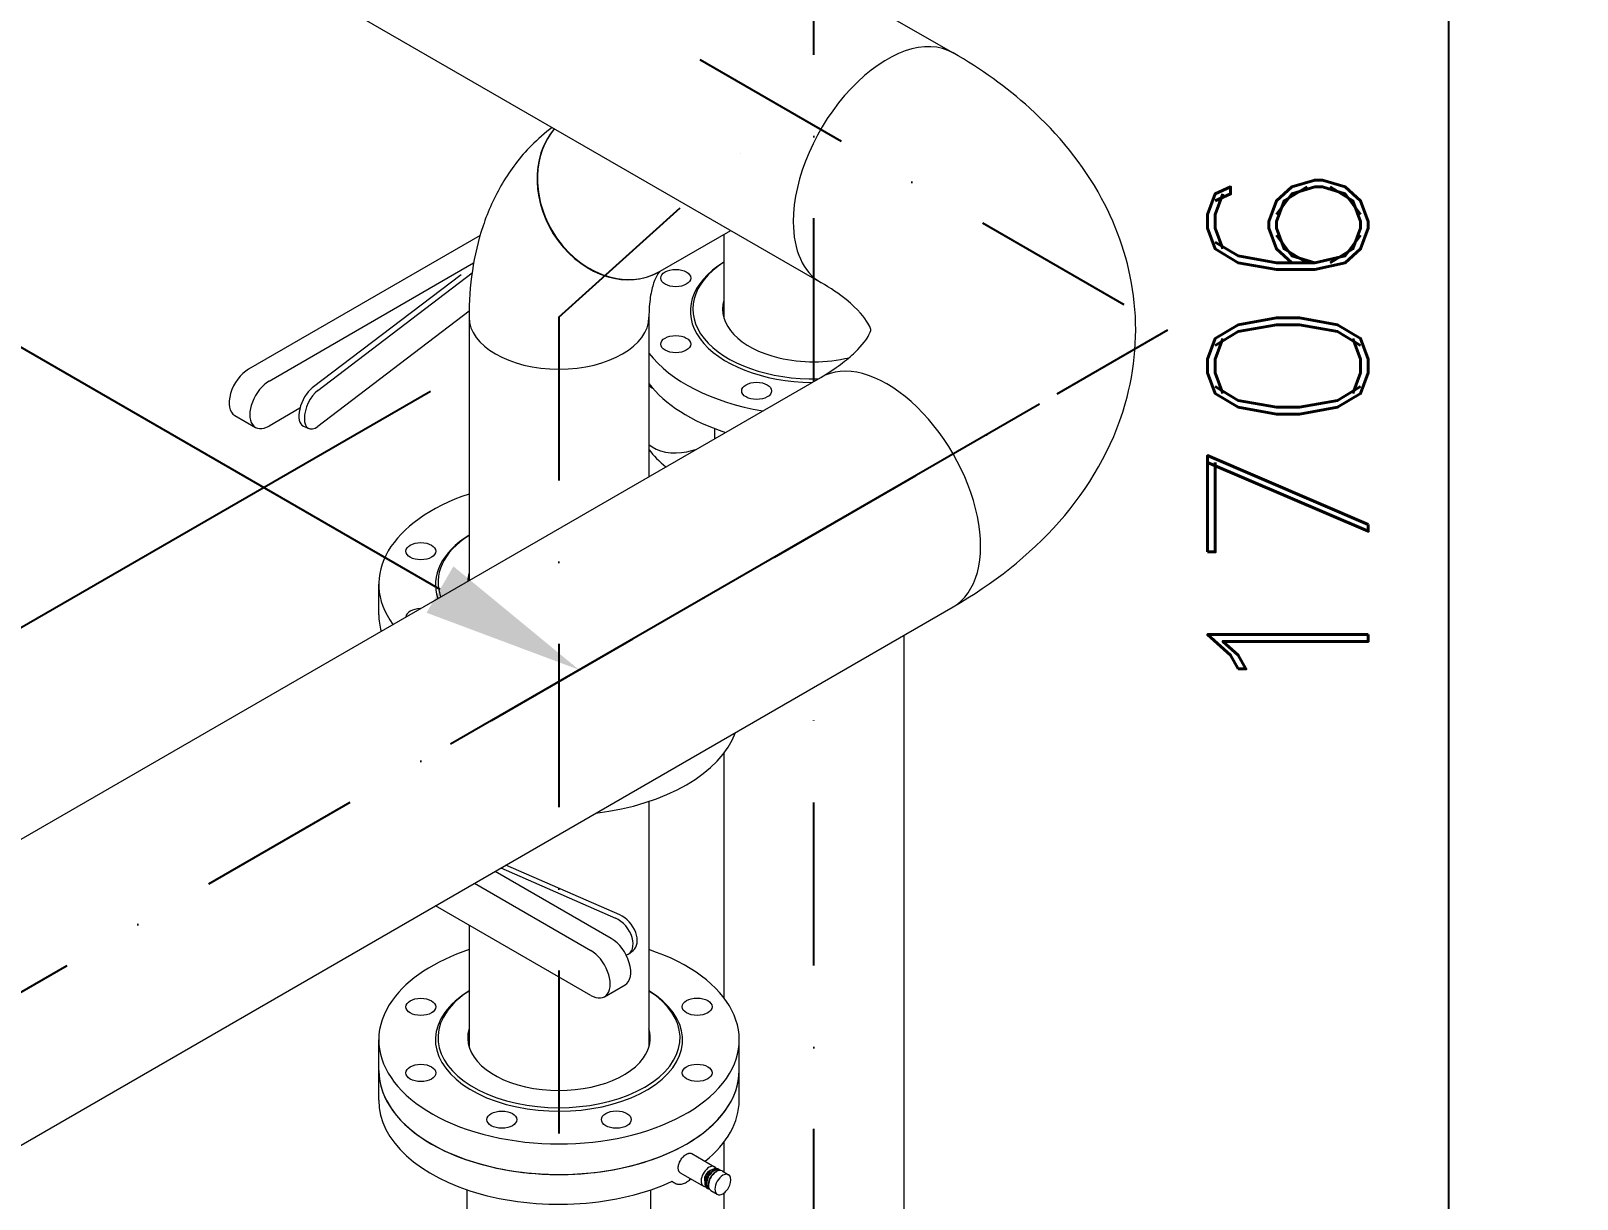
# Model space of a CAD drawing. Header units: millimetres. Extents: x -312439 to 477422, y -331570 to 212570.
# Drawn here: x 353393 to 354596, y 172508 to 173417 of the extents above; entities that cross this region are included whole.
import ezdxf

# ---------------------------------------------------------------- set-up
doc = ezdxf.new("R2010")
doc.units = ezdxf.units.MM
doc.linetypes.add('DASHDOT', pattern=[25.4, 12.7, -6.35, 0, -6.35])
doc.styles.add('ROMAND', font='ROMAND.SHX')
doc.dimstyles.new('1-50 (MILIMETRO)', dxfattribs={"dimscale": 0, "dimtxt": 125, "dimasz": 125, "dimexe": 100, "dimexo": 100, "dimgap": 50, "dimtad": 0, "dimdec": 0, "dimzin": 0, "dimdsep": 46, "dimtxsty": 'ROMAND', "dimcen": -390, "dimclrd": 1, "dimclre": 1, "dimclrt": 3, "dimadec": 0, "dimazin": 0, "dimtfac": 1, "dimtdec": 0, "dimtix": 1, "dimtmove": 2, "dimatfit": 2, "dimfxl": 1, "dimtvp": 1, "dimtolj": 1, "dimtzin": 0, "dimarcsym": 0})

# ---------------------------------------------------------------- blocks, each defined once
blk = doc.blocks.new('*D83')
at = {"color": 1, "lineweight": -2, "transparency": 16777216}
for p, q in [((353376.8, 173588.4), (352918.6, 173323.9)), ((353710.9, 172982), (353126.8, 173319.1)), ((354177.3, 173126.2), (353719.1, 172861.7))]:
    blk.add_line(p, q, dxfattribs=at)
at = {"color": 1, "transparency": 16777216}
for points in [[(353137.3, 173337.2), (353116.4, 173301.1), (353018.6, 173381.6)], [(353721.3, 173000), (353700.4, 172963.9), (353819.1, 172919.5)]]:
    blk.add_solid(points, dxfattribs=at)
at = {"layer": 'Defpoints', "color": 0, "transparency": 16777216}
for p in [(353476.8, 173646.2), (353018.6, 173381.6), (354277.3, 173184)]:
    blk.add_point(p, dxfattribs=at)
at = {"color": 3, "transparency": 16777216, "insert": (353210, 173092.9), "char_height": 125, "attachment_point": 5, "rotation": 330, "style": 'ROMAND'}
blk.add_mtext('\\A1;924', dxfattribs=at)
blk = doc.blocks.new('*D88')
at = {"color": 1, "lineweight": -2, "transparency": 16777216}
for p, q in [((354101.8, 173727.8), (354595.7, 174012.9)), ((354495.7, 173830.2), (354495.7, 172374.5)), ((354101.8, 172022.1), (354595.7, 172307.2))]:
    blk.add_line(p, q, dxfattribs=at)
at = {"color": 1, "transparency": 16777216}
for points in [[(354474.9, 173830.2), (354516.5, 173830.2), (354495.7, 173955.2)], [(354474.9, 172374.5), (354516.5, 172374.5), (354495.7, 172249.5)]]:
    blk.add_solid(points, dxfattribs=at)
at = {"layer": 'Defpoints', "color": 0, "transparency": 16777216}
for p in [(354001.8, 173670), (354495.7, 172249.5), (354001.8, 171964.4)]:
    blk.add_point(p, dxfattribs=at)
at = {"color": 3, "transparency": 16777216, "insert": (354370.7, 173102.3), "char_height": 125, "attachment_point": 5, "rotation": 90, "style": 'ROMAND'}
blk.add_mtext('\\A1;1706', dxfattribs=at)
blk = doc.blocks.new('*D89')
at = {"color": 1, "lineweight": -2, "transparency": 16777216}
for p, q in [((353703.5, 173136.1), (353190.9, 172840.2)), ((353290.9, 172772.9), (353290.9, 171364.9)), ((353703.5, 171478.1), (353190.9, 171182.2))]:
    blk.add_line(p, q, dxfattribs=at)
at = {"color": 1, "transparency": 16777216}
for points in [[(353270.1, 172772.9), (353311.8, 172772.9), (353290.9, 172897.9)], [(353270.1, 171364.9), (353311.8, 171364.9), (353290.9, 171239.9)]]:
    blk.add_solid(points, dxfattribs=at)
at = {"layer": 'Defpoints', "color": 0, "transparency": 16777216}
for p in [(353803.5, 173193.8), (353803.5, 171535.9), (353290.9, 171239.9)]:
    blk.add_point(p, dxfattribs=at)
at = {"color": 3, "transparency": 16777216, "insert": (353165.9, 172068.9), "char_height": 125, "attachment_point": 5, "rotation": 90, "style": 'ROMAND'}
blk.add_mtext('\\A1;1658', dxfattribs=at)

msp = doc.modelspace()

# ---------------------------------------------------------------- linework, layer by layer
at = {"color": 6, "linetype": 'DASHDOT', "ltscale": 10, "extrusion": (4.44089e-16, 0.816497, 0.57735)}
for p in [(349731.968, 175808.215), (350010.015, 170720.283)]:
    msp.add_line(p, (354277.27, 173183.983), dxfattribs=at)
at = {"color": 6, "linetype": 'DASHDOT', "ltscale": 10}
for p, q in [((354001.792, 173143.942), (354001.792, 173670.03)), ((353803.473, 173193.832), (353981.816, 173354.564)), ((353803.473, 173193.832), (353803.473, 171535.858)), ((354001.792, 172435.265), (354001.792, 172905.93))]:
    msp.add_line(p, q, dxfattribs=at)
at = {"color": 5, "linetype": 'Continuous', "lineweight": 0, "extrusion": (4.44089e-16, 0.816497, 0.57735)}
for p, q in [((353425.22, 173556.897), (354007.101, 173220.948)), ((354006.923, 173459.062), (354110.163, 173399.457)), ((353742.042, 173257.408), (353561.954, 173153.434)), ((353882.301, 173229.538), (353937.262, 173261.269)), ((353931.798, 173258.115), (353931.798, 173193.185)), ((353577.985, 173144.179), (353737.069, 173236.026)), ((353727.264, 173226.865), (353611.42, 173138.777)), ((353615.714, 173136.895), (353735.827, 173228.23)), ((353733.519, 173198.475), (353615.714, 173108.895)), ((353733.478, 173193.832), (353733.478, 172989.031)), ((353873.467, 173193.832), (353873.467, 173069.853)), ((350746.146, 171264.294), (354007.101, 173147.007)), ((353601.871, 173122.969), (353577.985, 173109.179)), ((353551.238, 173117.373), (353567.268, 173108.117)), ((353604.536, 173109.074), (353608.83, 173107.192)), ((353924.408, 173107.26), (353924.408, 173099.264)), ((353932.422, 173104.417), (353932.422, 173103.891)), ((353902.87, 173089.217), (353909.81, 173090.836)), ((353663.239, 172962.28), (353663.239, 172986.08)), ((350404.61, 170829.096), (354110.163, 172968.498)), ((354071.787, 172946.341), (354071.787, 172135.808)), ((353931.798, 172854.604), (353931.798, 172664.271)), ((353873.467, 172817.096), (353873.467, 172626.226)), ((353844.178, 172710.495), (353753.734, 172762.713)), ((353758.338, 172765.372), (353847.472, 172726.299)), ((353850.732, 172728.778), (353762.186, 172767.593)), ((353737.703, 172753.458), (353828.148, 172701.24)), ((353828.148, 172666.24), (353707.392, 172735.958)), ((353733.478, 172720.897), (353733.478, 172626.226)), ((353857.85, 172698.65), (353861.11, 172701.129)), ((353838.864, 172665.178), (353854.895, 172674.433)), ((353663.239, 172584.61), (353663.239, 172631.622)), ((353943.706, 172584.61), (353943.706, 172631.622)), ((353931.798, 172551.961), (353931.798, 172528.797)), ((353906.903, 172543.097), (353924.577, 172532.893)), ((353891.224, 172521.456), (353893.306, 172520.254)), ((353898.17, 172527.972), (353915.845, 172517.767)), ((353925.169, 172528.713), (353925.98, 172529.181)), ((353927.218, 172531.221), (353928.119, 172530.7)), ((353930.378, 172529.617), (353935.427, 172526.702)), ((353732.081, 172478.839), (353732.081, 172514.923)), ((353874.864, 172477.226), (353874.864, 172514.923)), ((353918.613, 172516.316), (353919.514, 172515.796)), ((353919.76, 172519.345), (353919.76, 172518.408)), ((353921.582, 172514.381), (353926.63, 172511.467)), ((353931.798, 172512.402), (353931.798, 172461.712))]:
    msp.add_line(p, q, dxfattribs=at)
at = {"color": 5, "linetype": 'Continuous', "lineweight": 0}
for centre, major_axis, ratio, start_param, end_param in [((354058.632, 173310.202), (-51.531, -89.255), 0.57735027, 3.14159265, 5.49778714), ((353846.961, 173289.957), (-34.997, 60.617), 0.81649658, 0.27388736, 3.14159265), ((353847.304, 173290.155), (-34.997, 60.617), 0.81649658, 0.27987433, 1.57079633), ((354058.632, 173310.202), (-51.531, -89.255), 0.57735027, 5.49778714, 6.28318531), ((353847.304, 173290.155), (-34.997, 60.617), 0.81649658, 1.57079633, 3.14159265), ((354001.792, 173198.58), (-96.142, 0), 0.57735027, 5.52782631, 7.83843395), ((354001.792, 173200.18), (-94.183, 0), 0.57735027, 5.55018906, 7.88883272), ((353846.961, 173289.957), (-34.997, 60.617), 0.81649658, 3.14159265, 3.14505075), ((354001.792, 173200.18), (71.035, 0), 0.57735027, 2.97018023, 4.3196899), ((353803.473, 173193.832), (-69.994, 0), 0.57735027, 0, 3.14159265), ((354001.792, 173198.58), (140.233, 0), 0.57735027, 3.55666556, 4.42444455), ((354001.792, 173200.18), (71.035, 0), 0.57735027, 4.3196899, 5.10817803), ((354058.632, 173057.752), (-51.531, 89.255), 0.57735027, 3.14159265, 6.28318531), ((353561.954, 173135.934), (-10.717, -18.562), 0.57735027, 3.92699082, 6.28318531), ((353577.985, 173126.679), (10.717, 18.562), 0.57735027, 0.78539816, 3.92699082), ((353611.42, 173124.777), (-6.884, -15.704), 0.49374699, 3.86764395, 6.28318531), ((353615.714, 173122.895), (6.884, 15.704), 0.49374699, 0.7260513, 3.86764395), ((354001.792, 173174.78), (-140.233, 0), 0.57735027, 0.4150729, 1.05809455), ((353893.914, 173148.016), (-23.909, 0), 0.57735027, 0.54485117, 0.7384428), ((353893.914, 173102.016), (-23.909, 0), 0.57735027, 0.54485117, 1.95477066), ((354001.792, 173123.554), (-140.233, 0), 0.57735027, 0.4150729, 0.60637668), ((353803.473, 172986.08), (140.233, 0), 0.57735027, 2.09338692, 3.53859331), ((353803.473, 172986.08), (96.142, 0), 0.57735027, 2.38623365, 3.34177445), ((353803.473, 172987.68), (94.183, 0), 0.57735027, 2.4085964, 3.3529061), ((353803.473, 172987.68), (71.035, 0), 0.57735027, 2.97018023, 3.12314351), ((353695.979, 172960.374), (11.635, 0), 0.57735027, 1.61485815, 3.09753083), ((353803.473, 172962.28), (140.233, 0), 0.57735027, 3.14159265, 3.3001785), ((353803.473, 172887.254), (-140.233, 0), 0.57735027, 1.77696823, 2.93542075), ((353847.472, 172712.299), (10.379, -13.649), 0.65029269, 6.07433753, 8.56148387), ((353850.732, 172714.778), (10.379, -13.649), 0.65029269, 0, 2.27829856), ((353803.473, 172631.622), (-140.233, 0), 0.57735027, 5.89124521, 10.47298369), ((353803.473, 172631.622), (-140.233, 0), 0.57735027, 5.23497958, 5.89124521), ((353828.148, 172683.74), (10.717, -18.562), 0.57735027, 5.49778714, 8.6393798), ((353844.178, 172692.995), (10.717, -18.562), 0.57735027, 0, 2.35619449), ((353803.473, 172631.622), (-96.142, 0), 0.57735027, 5.89124521, 10.18013696), ((353803.473, 172633.222), (-94.183, 0), 0.57735027, 5.89124521, 10.15777421), ((353803.473, 172631.622), (-96.142, 0), 0.57735027, 5.52782631, 5.89124521), ((353803.473, 172633.222), (-94.183, 0), 0.57735027, 5.55018906, 5.89124521), ((353803.473, 172633.222), (-71.035, 0), 0.57735027, 6.11177289, 9.03283786), ((353803.473, 172633.222), (-71.035, 0), 0.57735027, 2.74965256, 3.31300507), ((353803.473, 172607.822), (-140.233, 0), 0.57735027, 0, 3.14159265), ((353803.473, 172607.822), (140.233, 0), 0.57735027, 3.14159265, 5.49778714), ((353803.473, 172607.822), (140.233, 0), 0.57735027, 5.49778714, 6.28318531), ((353803.473, 172584.61), (140.233, 0), 0.57735027, 3.14159265, 5.39189999), ((353803.473, 172584.61), (140.233, 0), 0.57735027, 5.65744055, 6.28318531), ((353920.211, 172525.33), (-4.366, -7.563), 0.57735027, 3.92699082, 6.62275351), ((353920.211, 172525.33), (-4.366, -7.563), 0.57735027, 2.80202445, 3.92699082), ((353922.915, 172523.769), (-4.303, -7.452), 0.57735027, 3.14159265, 3.92699082), ((353922.915, 172523.769), (-4.303, -7.452), 0.57735027, 3.92699082, 6.28318531), ((353920.211, 172525.33), (-2.55, -4.416), 0.57735027, 3.92699082, 5.93556287), ((353923.817, 172523.248), (-4.303, -7.452), 0.57735027, 3.92699082, 6.49141742), ((353923.817, 172523.248), (-3.825, -6.624), 0.57735027, 3.92699082, 6.2809756), ((353925.98, 172521.999), (-4.398, -7.618), 0.57735027, 3.92699082, 6.28318531), ((353925.169, 172522.467), (-3.825, -6.624), 0.57735027, 3.92699082, 5.49778714), ((353920.211, 172525.33), (-2.55, -4.416), 0.57735027, 3.48921509, 3.92699082), ((353923.817, 172523.248), (-4.303, -7.452), 0.57735027, 2.93336054, 3.92699082), ((353923.817, 172523.248), (-3.825, -6.624), 0.57735027, 3.14380236, 3.92699082), ((353931.028, 172519.085), (-4.398, -7.618), 0.57735027, 3.92699082, 7.06858347), ((353925.98, 172521.999), (-4.398, -7.618), 0.57735027, 3.14159265, 3.92699082), ((353931.028, 172519.085), (-4.398, -7.618), 0.57735027, 0.78539816, 3.92699082)]:
    msp.add_ellipse(centre, major_axis=major_axis, ratio=ratio, start_param=start_param, end_param=end_param, dxfattribs=at)
for centre, major_axis in [((353894.298, 173224.287), (11.635, 0)), ((353894.298, 173172.874), (11.635, 0)), ((353957.267, 173136.519), (11.635, 0)), ((353695.979, 173011.787), (11.635, 0)), ((353910.933, 172657.376), (-11.635, 0)), ((353695.945, 172657.282), (11.635, 0)), ((353696.012, 172605.868), (11.635, 0)), ((353911.001, 172605.962), (-11.635, 0)), ((353759.029, 172569.541), (11.635, 0)), ((353848.08, 172569.58), (-11.635, 0))]:
    msp.add_ellipse(centre, major_axis=major_axis, ratio=0.57735027, dxfattribs=at)
for points, knots in [([(354110.163, 172968.498), (354141.152, 172986.389), (354169.307, 173008.159), (354215.706, 173060.735), (354234.162, 173091.714), (354251.831, 173153.356), (354254.169, 173182.336), (354247.089, 173237.306), (354238.274, 173263.156), (354211.222, 173313.118), (354191.905, 173336.414), (354151.681, 173372.816), (354131.62, 173387.068), (354110.163, 173399.457)], [0, 0, 0, 0, 0.31415927, 0.31415927, 0.62139477, 0.62139477, 0.85961709, 0.85961709, 1.08837512, 1.08837512, 1.35326625, 1.35326625, 1.57079633, 1.57079633, 1.57079633, 1.57079633]), ([(353798.237, 173341.535), (353792.471, 173337.235), (353787.054, 173332.504), (353773.22, 173318.505), (353765.673, 173308.534), (353753.183, 173287.44), (353748.224, 173276.32), (353740.556, 173253.497), (353737.84, 173241.787), (353734.301, 173218.032), (353733.478, 173205.983), (353733.478, 173193.832)], [2.424070709, 2.424070709, 2.424070709, 2.424070709, 2.513274123, 2.513274123, 2.670353756, 2.670353756, 2.827433388, 2.827433388, 2.984513021, 2.984513021, 3.141592654, 3.141592654, 3.141592654, 3.141592654]), ([(353881.959, 173229.34), (353881.959, 173229.34), (353881.933, 173229.357), (353881.3, 173228.717), (353880.698, 173228.038), (353879.07, 173225.289), (353878.06, 173223.215), (353876.119, 173217.436), (353875.194, 173213.736), (353873.868, 173204.833), (353873.467, 173199.635), (353873.467, 173193.832)], [2.35619449, 2.35619449, 2.35619449, 2.35619449, 2.513274123, 2.513274123, 2.670353756, 2.670353756, 2.827433388, 2.827433388, 2.984513021, 2.984513021, 3.141592654, 3.141592654, 3.141592654, 3.141592654]), ([(354007.101, 173147.007), (354018.743, 173153.728), (354027.701, 173160.629), (354039.876, 173172.402), (354043.126, 173177.209), (354046.573, 173183.774), (354046.129, 173183.965), (354046.128, 173183.991), (354046.481, 173184.831), (354041.478, 173193.272), (354036.232, 173199.95), (354021.562, 173211.834), (354014.929, 173216.428), (354007.101, 173220.948)], [0, 0, 0, 0, 0.2471265, 0.2471265, 0.49101374, 0.49101374, 0.8009391, 0.8009391, 1.11509837, 1.11509837, 1.40462587, 1.40462587, 1.57079633, 1.57079633, 1.57079633, 1.57079633]), ([(353898.17, 172527.972), (353898.17, 172527.972), (353898.169, 172527.972), (353897.872, 172528.144), (353897.604, 172528.362), (353897.248, 172528.762), (353897.137, 172528.907), (353896.936, 172529.215), (353896.754, 172529.541), (353896.61, 172529.905), (353896.486, 172530.288), (353896.433, 172530.49), (353896.307, 172531.116), (353896.265, 172531.557), (353896.265, 172532.487), (353896.308, 172532.982), (353896.475, 172533.982), (353896.599, 172534.49), (353896.844, 172535.263), (353896.937, 172535.525), (353897.138, 172536.042), (353897.248, 172536.298), (353897.6, 172537.061), (353897.868, 172537.562), (353898.47, 172538.546), (353898.795, 172539.014), (353899.314, 172539.681), (353899.492, 172539.897), (353899.86, 172540.318), (353900.05, 172540.523), (353900.624, 172541.108), (353901.017, 172541.461), (353901.818, 172542.095), (353902.23, 172542.376), (353902.633, 172542.609)], [0.0053540911, 0.0053540911, 0.0053540911, 0.0053540911, 0.0053553513, 0.0053553513, 0.0066941891, 0.0066941891, 0.007363608, 0.007363608, 0.0080330269, 0.0087024458, 0.0087024458, 0.0093718647, 0.0093718647, 0.0107107025, 0.0107107025, 0.0120495403, 0.0120495403, 0.0133883781, 0.0133883781, 0.014057797, 0.014057797, 0.014727216, 0.014727216, 0.0160660538, 0.0160660538, 0.0174048916, 0.0174048916, 0.0180743105, 0.0180743105, 0.0187437294, 0.0187437294, 0.0200825672, 0.0200825672, 0.021421405, 0.021421405, 0.021421405, 0.021421405]), ([(353902.633, 172542.609), (353903.036, 172542.842), (353903.434, 172543.029), (353904.024, 172543.241), (353904.219, 172543.3), (353904.599, 172543.392), (353904.97, 172543.459), (353905.324, 172543.476), (353905.67, 172543.469), (353905.84, 172543.452), (353906.329, 172543.364), (353906.628, 172543.256), (353906.901, 172543.098), (353906.902, 172543.098), (353906.903, 172543.097)], [0.02142140503, 0.02142140503, 0.02142140503, 0.02142140503, 0.02275993609, 0.02275993609, 0.02342920163, 0.02342920163, 0.02409846716, 0.02476773269, 0.02476773269, 0.02543699823, 0.02543699823, 0.0267755293, 0.0267755293, 0.0267803134, 0.0267803134, 0.0267803134, 0.0267803134]), ([(353891.597, 172521.63), (353892.238, 172520.931), (353892.977, 172520.386), (353894.012, 172519.894), (353894.224, 172519.805), (353894.661, 172519.647), (353894.885, 172519.578), (353895.567, 172519.402), (353896.035, 172519.328), (353896.994, 172519.261), (353897.486, 172519.27), (353898.493, 172519.372), (353899.011, 172519.466), (353900.56, 172519.874), (353901.596, 172520.308), (353902.633, 172520.906)], [0, 0, 0, 0, 0.0034182904, 0.0034182904, 0.004272863, 0.004272863, 0.0051274356, 0.0051274356, 0.0068365808, 0.0068365808, 0.0085457261, 0.0085457261, 0.0102548713, 0.0102548713, 0.0136731617, 0.0136731617, 0.0136731617, 0.0136731617]), ([(353902.633, 172520.906), (353902.891, 172521.056), (353903.151, 172521.216), (353903.664, 172521.554), (353903.918, 172521.731), (353904.671, 172522.289), (353905.164, 172522.696), (353905.761, 172523.241), (353905.876, 172523.348), (353905.99, 172523.457)], [0.01367316168, 0.01367316168, 0.01367316168, 0.01367316168, 0.01452647606, 0.01452647606, 0.01537979044, 0.01537979044, 0.01708641919, 0.01708641919, 0.01749393147, 0.01749393147, 0.01749393147, 0.01749393147])]:
    msp.add_open_spline(points, degree=3, knots=knots, dxfattribs=at)

# ---------------------------------------------------------------- dimensions: what is measured, and where the dimension line sits
for base, p1, p2, picture, middle in [((354495.696, 172249.514), (354001.792, 173670.03), (354001.792, 171964.358), '*D88', (354370.696, 173102.35)), ((353290.923, 171239.938), (353803.473, 173193.832), (353803.473, 171535.858), '*D89', (353165.923, 172068.924))]:
    dim = msp.add_linear_dim(base=base, p1=p1, p2=p2, angle=90, dimstyle='1-50 (MILIMETRO)', override={"dimscale": 1})
    dim.commit()
    dim.dimension.update_dxf_attribs({"geometry": picture, "text_midpoint": middle})
dim = msp.add_linear_dim(base=(353018.592, 173381.645), p1=(354277.27, 173183.983), p2=(353476.751, 173646.163), angle=150, dimstyle='1-50 (MILIMETRO)', override={"dimscale": 1})
dim.commit()
dim.dimension.update_dxf_attribs({"geometry": '*D83', "text_midpoint": (353209.982, 173092.866), "dimtype": 161})

doc.saveas('drawing.dxf')
